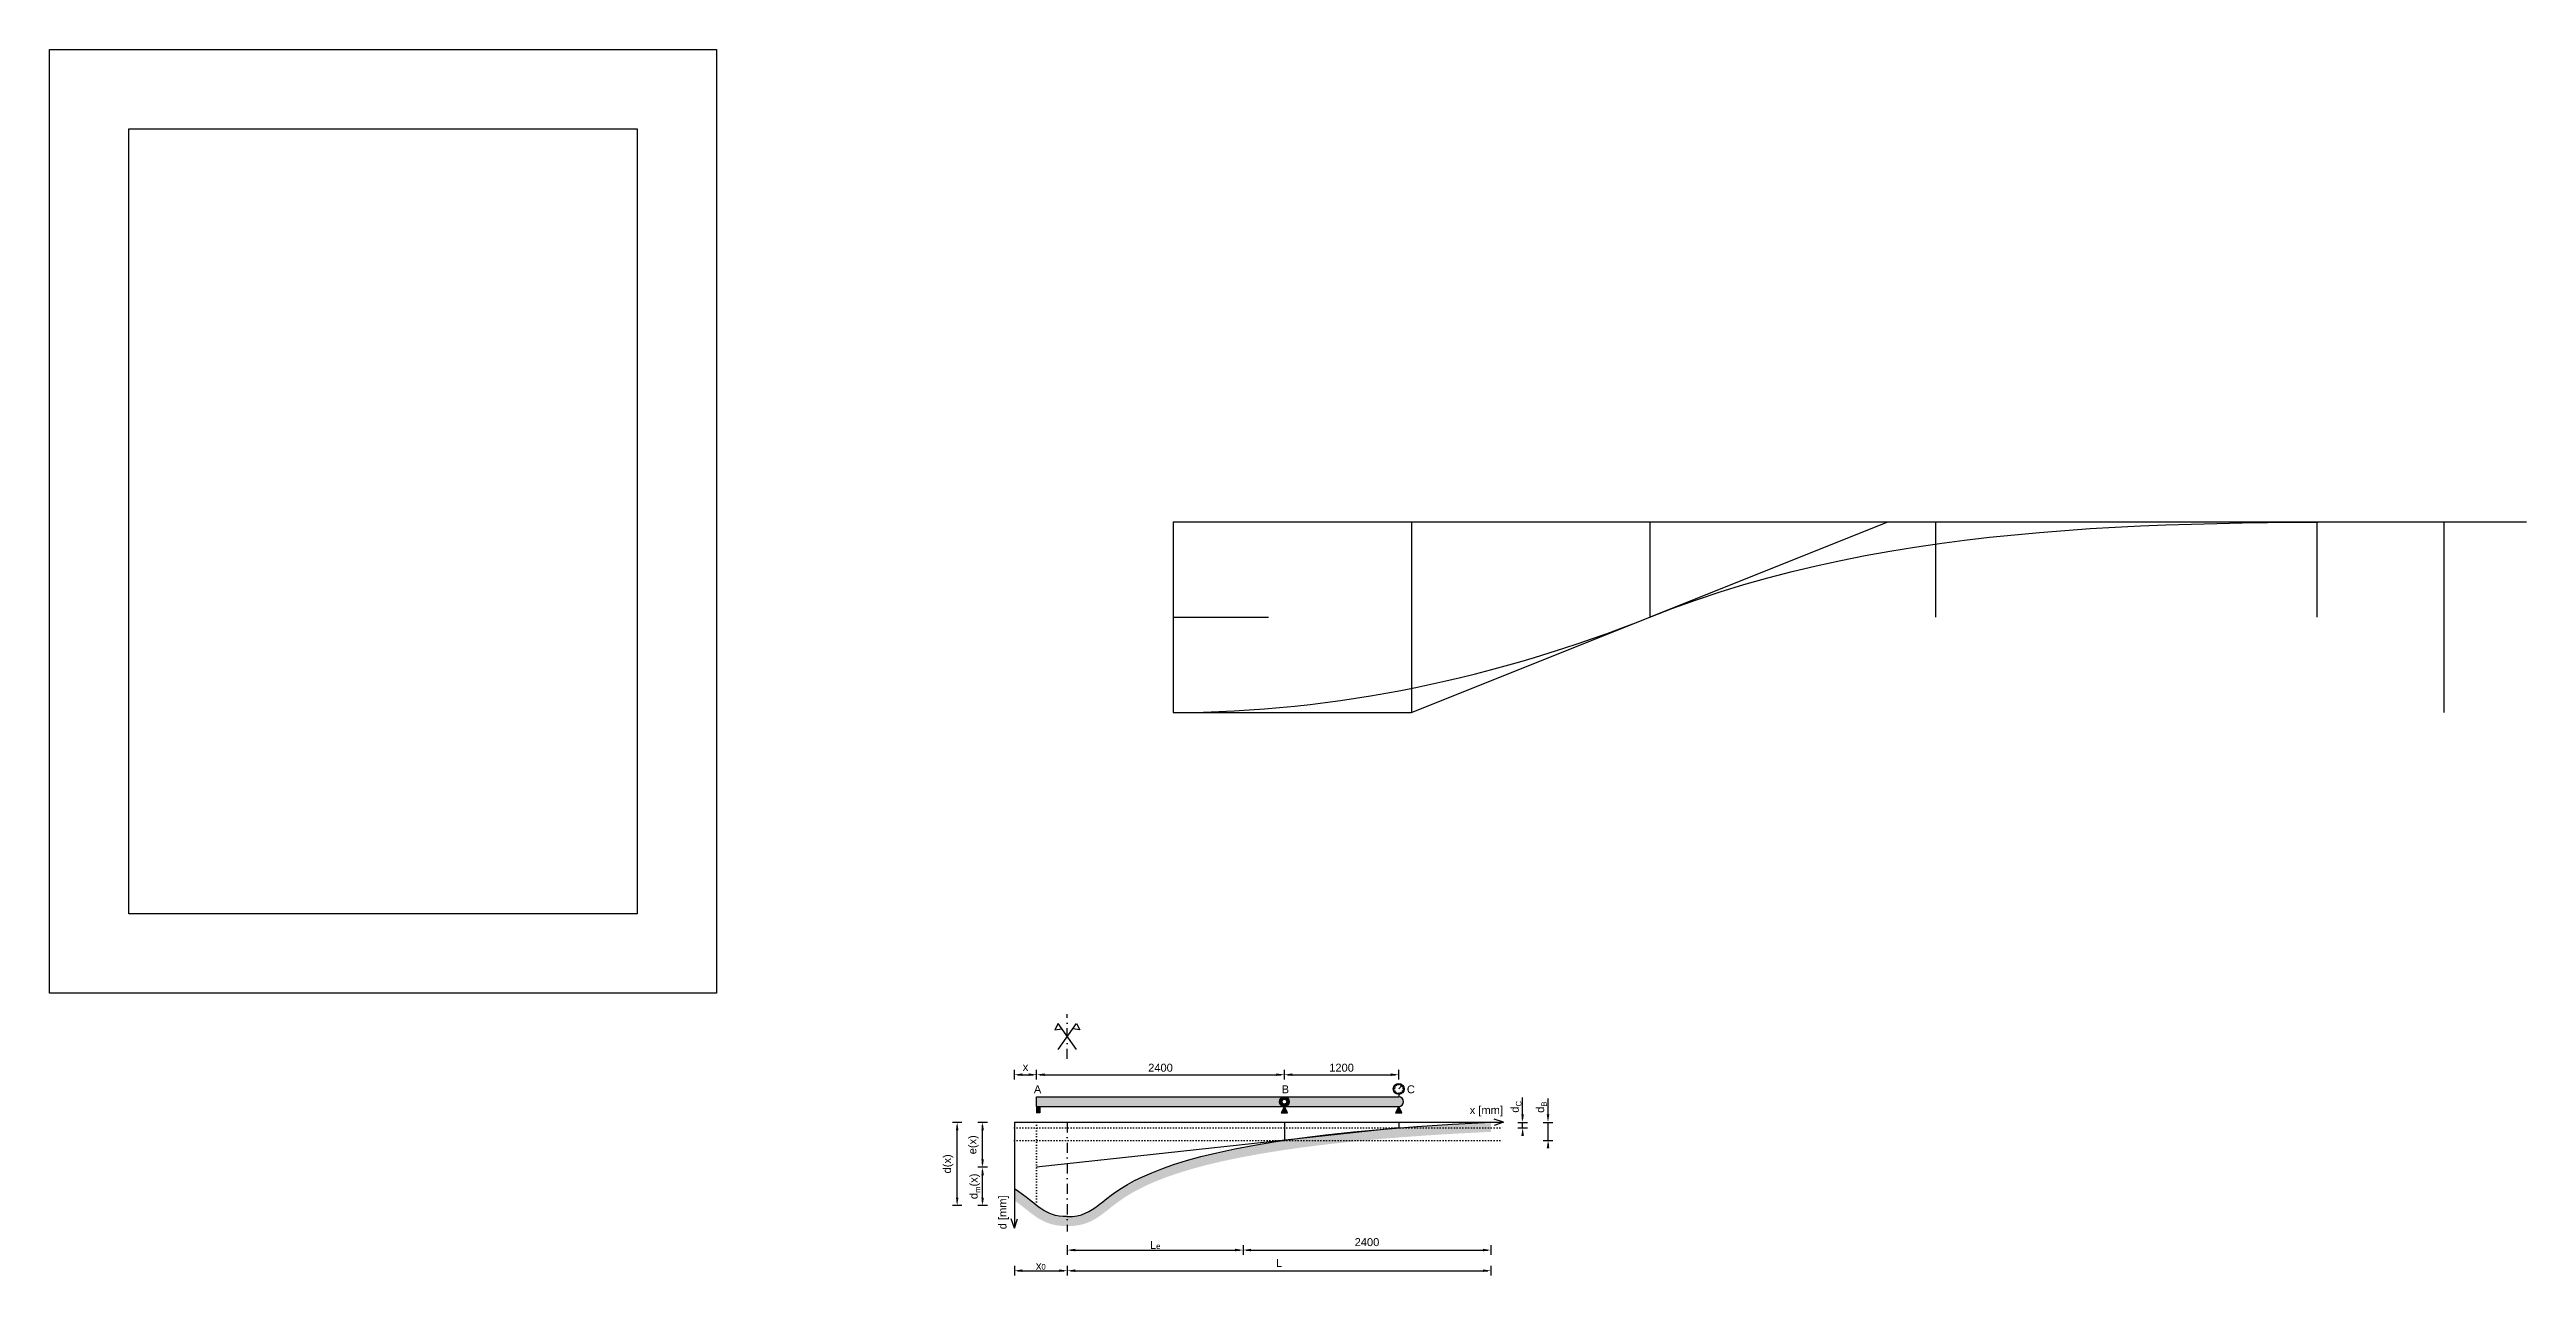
# Model space of a CAD drawing. Header units: millimetres. Extents: x 0 to 780, y -89 to 297.
import ezdxf

# ---------------------------------------------------------------- set-up
doc = ezdxf.new("R2010")
doc.units = ezdxf.units.MM
doc.header["$LTSCALE"] = 0.5
doc.linetypes.add('DASHDOT2', pattern=[12.7, 6.35, -3.175, 0, -3.175])
doc.linetypes.add('DOT2', pattern=[3.175, 0, -3.175])
for name, color, linetype in [('0.20', 7, 'Continuous'), ('0.35', 2, 'Continuous'), ('MÉRET', 7, 'Continuous'), ('Szöveg', 7, 'Continuous')]:
    doc.layers.add(name, color=color, linetype=linetype)
doc.styles.add('0_25', font='arial.ttf', dxfattribs={"height": 2.5})
doc.styles.get("Standard").update_dxf_attribs({"font": 'arial.ttf'})
doc.dimstyles.new('Primusz', dxfattribs={"dimtxt": 2.5, "dimasz": 1, "dimexe": 1.5, "dimexo": 0, "dimgap": 1.2, "dimtad": 1, "dimdec": 4, "dimzin": 0, "dimdsep": 46, "dimtxsty": '0_25', "dimblk": 'Nyíl', "dimcen": 0, "dimadec": 0, "dimazin": 0, "dimtfac": 1, "dimtdec": 4, "dimtix": 1, "dimtmove": 0, "dimatfit": 0, "dimldrblk": 'Nyíl', "dimfxl": 1.5, "dimfxlon": 1, "dimtolj": 1, "dimtzin": 0, "dimarcsym": 0})
doc.dimstyles.get("Standard").update_dxf_attribs({"dimtxt": 0.18, "dimasz": 0.18, "dimexe": 0.18, "dimexo": 0.0625, "dimgap": 0.09, "dimtad": 0, "dimtih": 1, "dimtoh": 1, "dimdec": 4, "dimzin": 0, "dimdsep": 46, "dimtxsty": 'Standard', "dimcen": 0.09, "dimadec": 0, "dimazin": 0, "dimtfac": 1, "dimtdec": 4, "dimtofl": 0, "dimtmove": 0, "dimatfit": 3, "dimfxl": 1, "dimtolj": 1, "dimtzin": 0, "dimarcsym": 0})

# ---------------------------------------------------------------- blocks, each defined once
blk = doc.blocks.new('Nyíl')
at = {"layer": 'Szöveg'}
blk.add_lwpolyline([(-2.5, 0, 0.8, 0, 0), (0, 0, 0, 0, 0)], format="xyseb", dxfattribs=at)
blk = doc.blocks.new('*D8')
at = {"layer": 'Defpoints', "color": 0, "transparency": 16777216}
for p in [(388.74, -25.67), (310.74, -40.67), (388.74, -40.67)]:
    blk.add_point(p, dxfattribs=at)
at = {"layer": 'MÉRET', "color": 0, "lineweight": -2, "transparency": 16777216}
for p, q in [((310.74, -27.17), (310.74, -24.17)), ((311.74, -25.67), (387.74, -25.67)), ((388.74, -27.17), (388.74, -24.17))]:
    blk.add_line(p, q, dxfattribs=at)
at = {"layer": 'MÉRET', "color": 0, "lineweight": -2, "transparency": 16777216, "rotation": 180}
blk.add_blockref('Nyíl', (310.74, -25.67), dxfattribs=at)
at = {"layer": 'MÉRET', "color": 0, "lineweight": -2, "transparency": 16777216}
blk.add_blockref('Nyíl', (388.74, -25.67), dxfattribs=at)
at = {"layer": 'MÉRET', "color": 0, "transparency": 16777216, "insert": (349.74, -23.49), "char_height": 2.5, "attachment_point": 5, "style": '0_25'}
blk.add_mtext('\\A1;2400', dxfattribs=at)
blk = doc.blocks.new('*D9')
at = {"layer": 'Defpoints', "color": 0, "transparency": 16777216}
for p in [(424.74, -25.67), (388.74, -40.67), (424.74, -40.67)]:
    blk.add_point(p, dxfattribs=at)
at = {"layer": 'MÉRET', "color": 0, "lineweight": -2, "transparency": 16777216}
for p, q in [((388.74, -27.17), (388.74, -24.17)), ((389.74, -25.67), (423.74, -25.67)), ((424.74, -27.17), (424.74, -24.17))]:
    blk.add_line(p, q, dxfattribs=at)
at = {"layer": 'MÉRET', "color": 0, "lineweight": -2, "transparency": 16777216, "rotation": 180}
blk.add_blockref('Nyíl', (388.74, -25.67), dxfattribs=at)
at = {"layer": 'MÉRET', "color": 0, "lineweight": -2, "transparency": 16777216}
blk.add_blockref('Nyíl', (424.74, -25.67), dxfattribs=at)
at = {"layer": 'MÉRET', "color": 0, "transparency": 16777216, "insert": (406.74, -23.49), "char_height": 2.5, "attachment_point": 5, "style": '0_25'}
blk.add_mtext('\\A1;1200', dxfattribs=at)
blk = doc.blocks.new('*D12')
at = {"color": 0, "lineweight": -2, "transparency": 16777216}
for p, q in [((295.24, -40.67), (292.24, -40.67)), ((293.74, -53.82), (293.74, -41.67)), ((295.24, -54.82), (292.24, -54.82))]:
    blk.add_line(p, q, dxfattribs=at)
at = {"layer": 'Defpoints', "color": 0, "transparency": 16777216}
for p in [(293.74, -40.67), (310.74, -40.67), (310.74, -54.82)]:
    blk.add_point(p, dxfattribs=at)
at = {"color": 0, "lineweight": -2, "transparency": 16777216}
for p, rotation in [((293.74, -40.67), 90), ((293.74, -54.82), 270)]:
    blk.add_blockref('Nyíl', p, dxfattribs=dict(at, rotation=rotation))
at = {"color": 0, "transparency": 16777216, "insert": (290.9, -47.74), "char_height": 2.5, "attachment_point": 5, "rotation": 90, "style": '0_25'}
blk.add_mtext('\\A1;e(x)', dxfattribs=at)
blk = doc.blocks.new('*D13')
at = {"color": 0, "lineweight": -2, "transparency": 16777216}
for p, q in [((295.24, -54.82), (292.24, -54.82)), ((293.74, -65.83), (293.74, -55.82)), ((295.24, -66.83), (292.24, -66.83))]:
    blk.add_line(p, q, dxfattribs=at)
at = {"layer": 'Defpoints', "color": 0, "transparency": 16777216}
for p in [(293.74, -54.82), (310.74, -54.82), (310.74, -66.83)]:
    blk.add_point(p, dxfattribs=at)
at = {"color": 0, "lineweight": -2, "transparency": 16777216}
for p, rotation in [((293.74, -54.82), 90), ((293.74, -66.83), 270)]:
    blk.add_blockref('Nyíl', p, dxfattribs=dict(at, rotation=rotation))
at = {"color": 0, "transparency": 16777216, "insert": (290.9, -60.82), "char_height": 2.5, "attachment_point": 5, "rotation": 90, "style": '0_25'}
blk.add_mtext('\\A1;d{\\H0.7x;\\S ^ m;}(x)', dxfattribs=at)
blk = doc.blocks.new('*D14')
at = {"color": 0, "lineweight": -2, "transparency": 16777216}
for p, q in [((287.24, -40.67), (284.24, -40.67)), ((285.74, -65.83), (285.74, -41.67)), ((287.24, -66.83), (284.24, -66.83))]:
    blk.add_line(p, q, dxfattribs=at)
at = {"layer": 'Defpoints', "color": 0, "transparency": 16777216}
for p in [(285.74, -40.67), (310.74, -40.67), (310.74, -66.83)]:
    blk.add_point(p, dxfattribs=at)
at = {"color": 0, "lineweight": -2, "transparency": 16777216}
for p, rotation in [((285.74, -40.67), 90), ((285.74, -66.83), 270)]:
    blk.add_blockref('Nyíl', p, dxfattribs=dict(at, rotation=rotation))
at = {"color": 0, "transparency": 16777216, "insert": (282.9, -53.75), "char_height": 2.5, "attachment_point": 5, "rotation": 90, "style": '0_25'}
blk.add_mtext('\\A1;d(x)', dxfattribs=at)
blk = doc.blocks.new('*D16')
at = {"color": 0, "lineweight": -2, "transparency": 16777216}
for p, q in [((375.74, -79.37), (375.74, -82.37)), ((376.74, -80.87), (452.74, -80.87)), ((453.74, -79.37), (453.74, -82.37))]:
    blk.add_line(p, q, dxfattribs=at)
at = {"layer": 'Defpoints', "color": 0, "transparency": 16777216}
for p in [(375.74, -74), (453.74, -74), (453.74, -80.87)]:
    blk.add_point(p, dxfattribs=at)
at = {"color": 0, "lineweight": -2, "transparency": 16777216, "rotation": 180}
blk.add_blockref('Nyíl', (375.74, -80.87), dxfattribs=at)
at = {"color": 0, "lineweight": -2, "transparency": 16777216}
blk.add_blockref('Nyíl', (453.74, -80.87), dxfattribs=at)
at = {"color": 0, "transparency": 16777216, "insert": (414.74, -78.39), "char_height": 2.5, "attachment_point": 5, "style": '0_25'}
blk.add_mtext('\\A1;2400', dxfattribs=at)
blk = doc.blocks.new('*D17')
at = {"color": 0, "lineweight": -2, "transparency": 16777216}
for p, q in [((463.74, -39.67), (463.74, -32.9)), ((462.24, -40.67), (465.24, -40.67)), ((462.24, -42.43), (465.24, -42.43)), ((463.74, -42.43), (463.74, -40.67)), ((463.74, -43.43), (463.74, -44.43))]:
    blk.add_line(p, q, dxfattribs=at)
at = {"layer": 'Defpoints', "color": 0, "transparency": 16777216}
for p in [(424.74, -40.67), (424.74, -42.43), (463.74, -40.67)]:
    blk.add_point(p, dxfattribs=at)
at = {"color": 0, "lineweight": -2, "transparency": 16777216}
for p, rotation in [((463.74, -40.67), 270), ((463.74, -42.43), 90)]:
    blk.add_blockref('Nyíl', p, dxfattribs=dict(at, rotation=rotation))
at = {"color": 0, "transparency": 16777216, "insert": (461.27, -35.78), "char_height": 2.5, "attachment_point": 5, "rotation": 90, "style": '0_25'}
blk.add_mtext('\\A1;d{\\H0.7x;\\S ^ C;}', dxfattribs=at)
blk = doc.blocks.new('*D18')
at = {"color": 0, "lineweight": -2, "transparency": 16777216}
for p, q in [((471.74, -39.67), (471.74, -33.12)), ((470.24, -40.67), (473.24, -40.67)), ((470.24, -46.34), (473.24, -46.34)), ((471.74, -46.34), (471.74, -40.67)), ((471.74, -47.34), (471.74, -48.34))]:
    blk.add_line(p, q, dxfattribs=at)
at = {"layer": 'Defpoints', "color": 0, "transparency": 16777216}
for p in [(388.74, -40.67), (388.74, -46.34), (471.74, -46.34)]:
    blk.add_point(p, dxfattribs=at)
at = {"color": 0, "lineweight": -2, "transparency": 16777216}
for p, rotation in [((471.74, -40.67), 270), ((471.74, -46.34), 90)]:
    blk.add_blockref('Nyíl', p, dxfattribs=dict(at, rotation=rotation))
at = {"color": 0, "transparency": 16777216, "insert": (469.27, -35.89), "char_height": 2.5, "attachment_point": 5, "rotation": 90, "style": '0_25'}
blk.add_mtext('\\A1;d{\\H0.7x;\\S ^ B;}', dxfattribs=at)

msp = doc.modelspace()

# ---------------------------------------------------------------- hatches: boundary and pattern name
h = msp.add_hatch(color=256)
h.dxf.hatch_style = 1
h.set_gradient(color1=(128, 128, 128), color2=(192, 192, 192), rotation=180, tint=1)
h.paths.add_polyline_path([(388.7381, -32.66713), (310.7381, -32.66713), (310.7381, -35.66713), (388.7381, -35.66713, -0.414213562), (387.2381, -34.16713, -0.414213562)])
h = msp.add_hatch(color=256)
h.dxf.hatch_style = 1
h.paths.add_polyline_path([(311.7381, -35.66713), (310.7381, -35.66713), (310.7381, -37.66713), (311.7381, -37.66713)])
h = msp.add_hatch(color=9)
h.dxf.hatch_style = 1
h.set_gradient(color1=(128, 128, 128), color2=(192, 192, 192), tint=1, name='SPHERICAL')
h.paths.add_polyline_path([(387.2381, -34.16713, 1), (390.2381, -34.16713, 1)])
h.paths.add_polyline_path([(389.4881, -34.16713, -1), (387.9881, -34.16713, -1)], flags=16)
h = msp.add_hatch(color=256)
h.dxf.hatch_style = 1
h.paths.add_polyline_path([(388.7381, -35.66713), (387.7381, -37.66713), (389.7381, -37.66713)])
h = msp.add_hatch(color=256)
h.dxf.hatch_style = 1
h.set_gradient(color1=(128, 128, 128), color2=(192, 192, 192), tint=1)
h.paths.add_polyline_path([(424.7381, -32.66713), (388.7381, -32.66713, -0.414213562), (390.2381, -34.16713, -0.414213562), (388.7381, -35.66713), (424.7381, -35.66713, 1)])
h = msp.add_hatch(color=256)
h.dxf.hatch_style = 1
h.paths.add_polyline_path([(424.7381, -35.66713), (423.7381, -37.66713), (425.7381, -37.66713)])
h = msp.add_hatch(color=256)
h.dxf.hatch_style = 1
h.set_gradient(color1=(128, 128, 128), tint=1)
edge = h.paths.add_edge_path()
edge.add_spline(control_points=[(320.40477, -73.33381), (321.8383, -73.33381), (323.14098, -73.21225), (325.55425, -72.71907), (326.66102, -72.34491), (328.68409, -71.4105), (329.59746, -70.85548), (331.32032, -69.66547), (332.13292, -69.03064), (333.80764, -67.70807), (334.67037, -67.01859), (337.00714, -65.26727), (338.58473, -64.17069), (342.54694, -61.85588), (344.93173, -60.63843), (350.88123, -58.14369), (354.44542, -56.86739), (363.46113, -54.23082), (369.04526, -52.8731), (375.73813, -51.57923)], knot_values=[0, 0, 0, 0, 27.428160128, 27.428160128, 54.856320256, 54.856320256, 82.284480385, 82.284480385, 109.712640513, 109.712640513, 137.140800641, 137.140800641, 176.423939891, 176.423939891, 215.70707914, 215.70707914, 254.990218389, 254.990218389, 297.555281901, 297.555281901, 297.555281901, 297.555281901], degree=3, periodic=0)
edge.add_line((375.73813, -51.57923), (375.73813, -48.52403))
edge.add_spline(control_points=[(375.73813, -48.52403), (327.77971, -57.68412), (334.18223, -70.33381), (320.40477, -70.33381)], knot_values=[0, 0, 0, 0, 298.74337423, 298.74337423, 298.74337423, 298.74337423], degree=3, periodic=0)
edge.add_line((320.40477, -70.33381), (320.40477, -73.33381))
edge = h.paths.add_edge_path()
edge.add_spline(control_points=[(375.73813, -51.57923), (380.94826, -50.57199), (386.83029, -49.60345), (408.68757, -46.62735), (427.92078, -44.88268), (452.83383, -43.7119), (453.28512, -43.69098), (453.73818, -43.67025)], knot_values=[297.555281901, 297.555281901, 297.555281901, 297.555281901, 330.690464334, 330.690464334, 406.390710279, 406.390710279, 407.781721194, 407.781721194, 407.781721194, 407.781721194], degree=3, periodic=0)
edge.add_line((453.73818, -43.67025), (453.73818, -40.66713))
edge.add_spline(control_points=[(453.73818, -40.66713), (443.14243, -41.15042), (433.5075, -41.74426), (424.73817, -42.42801)], knot_values=[375.504803219, 375.504803219, 375.504803219, 375.504803219, 407.921561087, 407.921561087, 407.921561087, 407.921561087], degree=3, periodic=0)
edge.add_spline(control_points=[(424.73817, -42.42801), (410.62996, -43.52803), (398.76214, -44.86079), (388.73814, -46.3404)], knot_values=[323.352351131, 323.352351131, 323.352351131, 323.352351131, 375.504803219, 375.504803219, 375.504803219, 375.504803219], degree=3, periodic=0)
edge.add_spline(control_points=[(388.73814, -46.3404), (384.00816, -47.03859), (379.68871, -47.76947), (375.73813, -48.52403)], knot_values=[298.74337423, 298.74337423, 298.74337423, 298.74337423, 323.352351131, 323.352351131, 323.352351131, 323.352351131], degree=3, periodic=0)
edge.add_line((375.73813, -48.52403), (375.73813, -51.57923))
h = msp.add_hatch(color=256)
h.dxf.hatch_style = 1
h.set_gradient(color1=(128, 128, 128), rotation=180, tint=1)
edge = h.paths.add_edge_path()
edge.add_spline(control_points=[(312.40575, -68.02901), (311.96506, -67.73716), (311.52633, -67.42167), (311.07847, -67.08492)], knot_values=[78.091736834, 78.091736834, 78.091736834, 78.091736834, 93.91385407, 93.91385407, 93.91385407, 93.91385407], degree=3, periodic=0)
edge.add_spline(control_points=[(311.07847, -67.08492), (310.96565, -67.00009), (310.85225, -66.91391), (310.7381, -66.82642)], knot_values=[93.91385407, 93.91385407, 93.91385407, 93.91385407, 97.899568454, 97.899568454, 97.899568454, 97.899568454], degree=3, periodic=0)
edge.add_spline(control_points=[(310.7381, -66.82642), (309.90643, -66.18904), (309.03463, -65.48211), (308.05426, -64.72046)], knot_values=[97.899568454, 97.899568454, 97.899568454, 97.899568454, 126.937259329, 126.937259329, 126.937259329, 126.937259329], degree=3, periodic=0)
edge.add_spline(control_points=[(308.05426, -64.72046), (306.82949, -63.76894), (305.43526, -62.73201), (303.73809, -61.63858)], knot_values=[126.937259329, 126.937259329, 126.937259329, 126.937259329, 163.21365644, 163.21365644, 163.21365644, 163.21365644], degree=3, periodic=0)
edge.add_line((303.73809, -61.63858), (303.73809, -65.253))
edge.add_spline(control_points=[(303.73809, -65.253), (304.83441, -66.02149), (305.79312, -66.75724), (306.76173, -67.51803), (306.83297, -67.5741), (306.90386, -67.62999)], knot_values=[119.775320653, 119.775320653, 119.775320653, 119.775320653, 147.90041069, 147.90041069, 150.14644206, 150.14644206, 150.14644206, 150.14644206], degree=3, periodic=0)
edge.add_spline(control_points=[(306.90386, -67.62999), (307.60322, -68.18129), (308.26849, -68.71405), (309.42319, -69.59795), (309.91061, -69.95891), (310.41476, -70.3048)], knot_values=[81.606826963, 81.606826963, 81.606826963, 81.606826963, 103.765065997, 103.765065997, 119.775320653, 119.775320653, 119.775320653, 119.775320653], degree=3, periodic=0)
edge.add_spline(control_points=[(310.41476, -70.3048), (310.67908, -70.48615), (310.948, -70.66336), (311.37874, -70.93276), (311.53614, -71.02826), (311.69584, -71.12187)], knot_values=[68.482438071, 68.482438071, 68.482438071, 68.482438071, 76.876453819, 76.876453819, 81.606826963, 81.606826963, 81.606826963, 81.606826963], degree=3, periodic=0)
edge.add_spline(control_points=[(311.69584, -71.12187), (312.04996, -71.32945), (312.41542, -71.5278), (312.794, -71.71398)], knot_values=[57.993724322, 57.993724322, 57.993724322, 57.993724322, 68.482438071, 68.482438071, 68.482438071, 68.482438071], degree=3, periodic=0)
edge.add_spline(control_points=[(312.794, -71.71398), (313.12082, -71.87472), (313.45742, -72.02638), (313.80493, -72.16709)], knot_values=[48.938792034, 48.938792034, 48.938792034, 48.938792034, 57.993724322, 57.993724322, 57.993724322, 57.993724322], degree=3, periodic=0)
edge.add_spline(control_points=[(313.80493, -72.16709), (313.80993, -72.16911), (313.81493, -72.17114), (314.21186, -72.33135), (314.61716, -72.47516), (315.03605, -72.60321)], knot_values=[38.605426715, 38.605426715, 38.605426715, 38.605426715, 38.735677939, 38.735677939, 48.938792034, 48.938792034, 48.938792034, 48.938792034], degree=3, periodic=0)
edge.add_spline(control_points=[(315.03605, -72.60321), (315.41504, -72.71907), (315.80516, -72.82204), (316.20655, -72.91111)], knot_values=[29.374059847, 29.374059847, 29.374059847, 29.374059847, 38.605426715, 38.605426715, 38.605426715, 38.605426715], degree=3, periodic=0)
edge.add_spline(control_points=[(316.20655, -72.91111), (316.42265, -72.95905), (316.64202, -73.00297), (317.09879, -73.08449), (317.33647, -73.12172), (317.57798, -73.15444)], knot_values=[19.178852063, 19.178852063, 19.178852063, 19.178852063, 24.148641505, 24.148641505, 29.374059847, 29.374059847, 29.374059847, 29.374059847], degree=3, periodic=0)
edge.add_spline(control_points=[(317.57798, -73.15444), (318.0118, -73.21321), (318.45798, -73.25742), (318.91801, -73.28724)], knot_values=[9.792536453, 9.792536453, 9.792536453, 9.792536453, 19.178852063, 19.178852063, 19.178852063, 19.178852063], degree=3, periodic=0)
edge.add_spline(control_points=[(318.91801, -73.28724), (319.39795, -73.31835), (319.89296, -73.33381), (320.40477, -73.33381)], knot_values=[0, 0, 0, 0, 9.792536453, 9.792536453, 9.792536453, 9.792536453], degree=3, periodic=0)
edge.add_line((320.40477, -73.33381), (320.40477, -70.33381))
edge.add_spline(control_points=[(320.40477, -70.33381), (319.88745, -70.33381), (319.39858, -70.31597), (318.93422, -70.28116)], knot_values=[0, 0, 0, 0, 11.217266137, 11.217266137, 11.217266137, 11.217266137], degree=3, periodic=0)
edge.add_spline(control_points=[(318.93422, -70.28116), (318.51963, -70.25008), (318.12458, -70.20546), (317.74624, -70.14791)], knot_values=[11.217266137, 11.217266137, 11.217266137, 11.217266137, 21.232215349, 21.232215349, 21.232215349, 21.232215349], degree=3, periodic=0)
edge.add_spline(control_points=[(317.74624, -70.14791), (317.39243, -70.0941), (317.05325, -70.02898), (316.72639, -69.95305)], knot_values=[21.232215349, 21.232215349, 21.232215349, 21.232215349, 30.598087809, 30.598087809, 30.598087809, 30.598087809], degree=3, periodic=0)
edge.add_spline(control_points=[(316.72639, -69.95305), (316.51302, -69.90348), (316.3049, -69.8493), (316.10139, -69.79066)], knot_values=[30.598087809, 30.598087809, 30.598087809, 30.598087809, 36.712338273, 36.712338273, 36.712338273, 36.712338273], degree=3, periodic=0)
edge.add_spline(control_points=[(316.10139, -69.79066), (315.76379, -69.69338), (315.4389, -69.5838), (315.12379, -69.46256)], knot_values=[36.712338273, 36.712338273, 36.712338273, 36.712338273, 46.855242145, 46.855242145, 46.855242145, 46.855242145], degree=3, periodic=0)
edge.add_spline(control_points=[(315.12379, -69.46256), (314.8404, -69.35352), (314.56492, -69.23505), (314.29523, -69.1076)], knot_values=[46.855242145, 46.855242145, 46.855242145, 46.855242145, 55.977344539, 55.977344539, 55.977344539, 55.977344539], degree=3, periodic=0)
edge.add_spline(control_points=[(314.29523, -69.1076), (313.99466, -68.96556), (313.70129, -68.81237), (313.41218, -68.64867)], knot_values=[55.977344539, 55.977344539, 55.977344539, 55.977344539, 66.143975466, 66.143975466, 66.143975466, 66.143975466], degree=3, periodic=0)
edge.add_spline(control_points=[(313.41218, -68.64867), (313.07241, -68.45629), (312.73852, -68.24939), (312.40575, -68.02901)], knot_values=[66.143975466, 66.143975466, 66.143975466, 66.143975466, 78.091736834, 78.091736834, 78.091736834, 78.091736834], degree=3, periodic=0)

# ---------------------------------------------------------------- linework, layer by layer
for p, q in [((353.73809, 148.3299), (779.75965, 148.3299)), ((353.73809, 148.3299), (353.73809, 88.3299)), ((593.73809, 148.3299), (593.73809, 118.3299)), ((713.73809, 148.3299), (713.73809, 118.3299)), ((353.73809, 118.3299), (383.73809, 118.3299)), ((317.53689, -9.57137), (316.47216, -11.53767)), ((316.47216, -11.53767), (318.68404, -11.20967)), ((323.27265, -17.76289), (317.53689, -9.57137)), ((317.53689, -17.76289), (323.27265, -9.57137)), ((324.33738, -11.53767), (322.1255, -11.20967)), ((323.27265, -9.57137), (324.33738, -11.53767)), ((310.7381, -32.66713), (424.7381, -32.66713)), ((310.7381, -35.66713), (310.7381, -32.66713)), ((310.7381, -35.66713), (424.7381, -35.66713)), ((310.7381, -35.66713), (310.7381, -37.66713)), ((311.7381, -37.66713), (310.7381, -37.66713)), ((311.7381, -35.66713), (311.7381, -37.66713)), ((388.7381, -35.66713), (387.7381, -37.66713)), ((387.7381, -37.66713), (389.7381, -37.66713)), ((389.7381, -37.66713), (388.7381, -35.66713)), ((424.7381, -35.66713), (423.7381, -37.66713)), ((423.7381, -37.66713), (425.7381, -37.66713)), ((425.7381, -37.66713), (424.7381, -35.66713)), ((388.73814, -40.66713), (388.73814, -46.3404)), ((424.73817, -40.66713), (424.73817, -42.42801)), ((457.73818, -40.66713), (454.73818, -39.66713)), ((457.73818, -40.66713), (454.73818, -41.66713)), ((303.73809, -74.00048), (302.73809, -71.00048)), ((303.73809, -74.00048), (304.73809, -71.00048))]:
    msp.add_line(p, q)
at = {"color": 1}
for p, q in [((428.73809, 148.3299), (428.73809, 88.3299)), ((428.73809, 88.3299), (578.73809, 148.3299)), ((503.73809, 148.3299), (503.73809, 118.3299)), ((753.73809, 148.3299), (753.73809, 88.3299)), ((353.73809, 88.3299), (428.73809, 88.3299))]:
    msp.add_line(p, q, dxfattribs=at)
at = {"linetype": 'DASHDOT2'}
for p, q in [((320.40477, -20.66713), (320.40477, -6.66713)), ((320.40477, -40.66713), (320.40477, -75.00048))]:
    msp.add_line(p, q, dxfattribs=at)
at = {"color": 2}
for p, q in [((303.73809, -40.66713), (457.73818, -40.66713)), ((303.73809, -40.66713), (303.73809, -74.00048)), ((424.73817, -42.42801), (310.7381, -54.81727))]:
    msp.add_line(p, q, dxfattribs=at)
at = {"color": 2, "linetype": 'DOT2', "ltscale": 0.5}
for p, q in [((303.73809, -42.42801), (457.73818, -42.42801)), ((303.73809, -46.3404), (457.73818, -46.3404)), ((310.7381, -40.66713), (310.7381, -66.82642))]:
    msp.add_line(p, q, dxfattribs=at)
for points in [[(210, 0), (0, 0), (0, 297), (210, 297)], [(185, 25), (25, 25), (25, 272), (185, 272)]]:
    msp.add_lwpolyline(points, close=True)
for radius in [1.5, 0.75]:
    msp.add_circle((388.7381, -34.16713), radius)
msp.add_arc((424.7381, -34.16713), 1.5, 270, 90)
at = {"color": 2}
for points, start_tangent, end_tangent in [([(503.73809, 118.3299), (753.73809, 148.3299)], (0.928476691, 0.371390676), (1, 0)), ([(353.73809, 88.3299), (503.73809, 118.3299)], (1, 0), (0.928476691, 0.371390676))]:
    msp.add_spline(points, degree=3, dxfattribs=dict(at, start_tangent=start_tangent, end_tangent=end_tangent))
at = {"color": 3}
for points in [[(320.40477, -70.33381), (339.21731, -70.33381), (320.40477, -46.74876), (453.73818, -40.66713)], [(320.40477, -70.33381), (312.87767, -70.33381), (311.37392, -66.55812), (303.73809, -61.63858)]]:
    msp.add_open_spline(points, degree=3, dxfattribs=at)
at = {"layer": '0.20'}
for p, q in [((423.57202, -30.16165), (423.21202, -30.16165)), ((423.41648, -29.39861), (423.72824, -29.57861)), ((423.41648, -30.92469), (423.72824, -30.74469)), ((423.97506, -28.84003), (424.15506, -29.1518)), ((423.97506, -31.48327), (424.15506, -31.1715)), ((424.7381, -28.99558), (424.7381, -28.63558)), ((424.7381, -30.16165), (425.66857, -29.12332)), ((425.50113, -28.84003), (425.32113, -29.1518)), ((425.50113, -31.48327), (425.32113, -31.1715)), ((426.05972, -29.39861), (425.74795, -29.57861)), ((426.05972, -30.92469), (425.74795, -30.74469)), ((426.26417, -30.16165), (425.90417, -30.16165))]:
    msp.add_line(p, q, dxfattribs=at)
for radius in [1.70425, 1.52608]:
    msp.add_circle((424.7381, -30.16165), radius, dxfattribs=at)
at = {"layer": '0.35'}
msp.add_line((424.7381, -31.27869), (424.7381, -32.66713), dxfattribs=at)

# ---------------------------------------------------------------- texts
at = {"layer": 'Szöveg', "style": '0_25'}
for s, p in [('A', (309.88135, -31.52781)), ('B', (387.88135, -31.52781)), ('C', (427.30204, -31.52781)), ('x [mm]', (447.08062, -38.05405))]:
    msp.add_text(s, height=2.5, dxfattribs=at).set_placement(p)
msp.add_text('d [mm]', height=2.5, rotation=90, dxfattribs=at).set_placement((301.25849, -74.33412))

# ---------------------------------------------------------------- dimensions: what is measured, and where the dimension line sits
for base, p1, p2, text, picture, middle in [((471.73818, -46.3404), (388.73814, -40.66713), (388.73814, -46.3404), 'd{\\H0.7x;\\S ^ B;}', '*D18', (471.73818, -35.89491)), ((463.73818, -40.66713), (424.73817, -42.42801), (424.73817, -40.66713), 'd{\\H0.7x;\\S ^ C;}', '*D17', (463.73818, -35.7821))]:
    dim = msp.add_linear_dim(base=base, p1=p1, p2=p2, angle=90, text=text, dimstyle='Primusz')
    dim.commit()
    dim.dimension.update_dxf_attribs({"geometry": picture, "text_midpoint": middle, "dimtype": 160})
for base, p1, p2, text, picture, middle in [((285.73809, -40.66713), (310.7381, -66.82642), (310.7381, -40.66713), 'd(x)', '*D14', (282.89928, -53.74678)), ((293.73809, -40.66713), (310.7381, -54.81727), (310.7381, -40.66713), 'e(x)', '*D12', (290.89928, -47.7422)), ((293.73809, -54.81727), (310.7381, -66.82642), (310.7381, -54.81727), 'd{\\H0.7x;\\S ^ m;}(x)', '*D13', (290.89928, -60.82185))]:
    dim = msp.add_linear_dim(base=base, p1=p1, p2=p2, angle=90, text=text, dimstyle='Primusz')
    dim.commit()
    dim.dimension.update_dxf_attribs({"geometry": picture, "text_midpoint": middle})
for base, p1, p2, text in [((320.40477, -87.36571), (303.73809, -40.66713), (320.40477, -40.66713), 'x{\\H0.7x;\\S ^ 0;}'), ((453.73818, -87.36571), (320.40477, -40.66713), (453.73818, -40.66713), 'L'), ((375.73813, -80.86571), (320.40477, -75.00048), (375.73813, -74.00048), 'L{\\H0.7x;\\S ^ e;}')]:
    msp.add_linear_dim(base=base, p1=p1, p2=p2, text=text, dimstyle='Primusz').render()
dim = msp.add_linear_dim(base=(453.73818, -80.86571), p1=(375.73813, -74.00048), p2=(453.73818, -74.00048), text='2400', dimstyle='Primusz')
dim.commit()
dim.dimension.update_dxf_attribs({"geometry": '*D16', "text_midpoint": (414.73816, -78.38928)})
at = {"layer": 'MÉRET'}
msp.add_linear_dim(base=(310.7381, -25.66713), p1=(303.73809, -40.66713), p2=(310.7381, -40.66713), text='x', dimstyle='Primusz', dxfattribs=at).render()
for base, p1, p2, text, picture, middle in [((388.73814, -25.66713), (310.7381, -40.66713), (388.73814, -40.66713), '2400', '*D8', (349.73812, -23.49069)), ((424.73817, -25.66713), (388.73814, -40.66713), (424.73817, -40.66713), '1200', '*D9', (406.73815, -23.49069))]:
    dim = msp.add_linear_dim(base=base, p1=p1, p2=p2, text=text, dimstyle='Standard', override={"dimasz": 1, "dimexe": 1.5, "dimexo": 0, "dimgap": 0.9, "dimtad": 1, "dimtih": 0, "dimtoh": 0, "dimtxsty": '0_25', "dimblk": 'Nyíl', "dimcen": 0, "dimtix": 1, "dimtofl": 1, "dimatfit": 0, "dimldrblk": 'Nyíl', "dimfxl": 1.5, "dimfxlon": 1}, dxfattribs=at)
    dim.commit()
    dim.dimension.update_dxf_attribs({"geometry": picture, "text_midpoint": middle})

doc.saveas('drawing.dxf')
